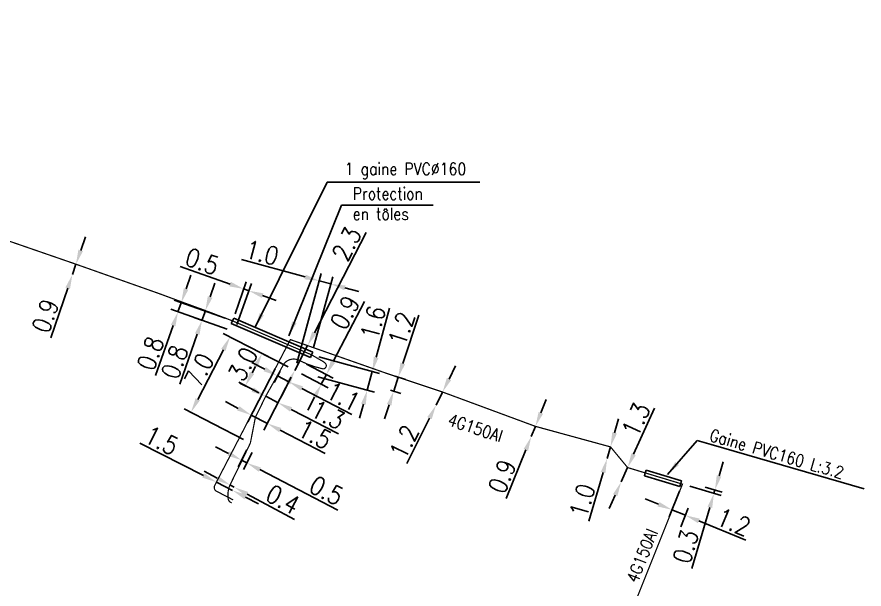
# Model space of a CAD drawing. Header units: millimetres. Extents: x 80993 to 81985, y 144000 to 145002.
# Drawn here: x 81214.1 to 81283.9, y 144517.6 to 144564.8 of the extents above; entities that cross this region are included whole.
import ezdxf

# ---------------------------------------------------------------- set-up
doc = ezdxf.new("R2010")
doc.units = ezdxf.units.MM
doc.header["$PDMODE"] = 34
doc.linetypes.add('B_ST_AL', pattern=[2000, 1000, 1000])
doc.layers.get('Defpoints').update_dxf_attribs({"linetype": 'CONTINUOUS'})
for name, color, linetype in [('B_100', 3, 'CONTINUOUS'), ('B_400', 7, 'CONTINUOUS'), ('B_420', 7, 'CONTINUOUS')]:
    doc.layers.add(name, color=color, linetype=linetype)
doc.styles.get("Standard").update_dxf_attribs({"font": 'romans.shx', "width": 0.85})
doc.dimstyles.get("Standard").update_dxf_attribs({"dimtxt": 1.5, "dimasz": 1.2, "dimexe": 0.625, "dimexo": 0.625, "dimgap": 0.25, "dimtad": 1, "dimdec": 1, "dimzin": 0, "dimdsep": 46, "dimtxsty": 'Standard', "dimcen": -0.5, "dimadec": 0, "dimazin": 0, "dimtfac": 1, "dimtdec": 1, "dimtmove": 0, "dimatfit": 3, "dimfxl": 0, "dimtolj": 1, "dimtzin": 0, "dimarcsym": 0})

# ---------------------------------------------------------------- blocks, each defined once
blk = doc.blocks.new('*D205')
at = {"layer": 'B_100', "color": 0, "linetype": 'Continuous', "lineweight": -2, "transparency": 16777216}
for p, q in [((81230.578, 144526.735), (81229.519, 144527.299)), ((81231.637, 144526.17), (81231.991, 144525.982)), ((81233.05, 144525.417), (81236.962, 144523.333))]:
    blk.add_line(p, q, dxfattribs=at)
at = {"layer": 'B_100', "color": 0, "linetype": 'Continuous', "transparency": 16777216}
for points in [[(81230.672, 144526.911), (81230.484, 144526.558), (81231.637, 144526.17)], [(81233.144, 144525.594), (81232.956, 144525.241), (81231.991, 144525.982)]]:
    blk.add_solid(points, dxfattribs=at)
at = {"layer": 'Defpoints', "color": 0, "linetype": 'Continuous', "transparency": 16777216}
for p in [(81231.637, 144526.17), (81231.991, 144525.982), (81231.991, 144525.982)]:
    blk.add_point(p, dxfattribs=at)
at = {"layer": 'B_100', "color": 0, "linetype": 'Continuous', "transparency": 16777216, "insert": (81236.006, 144524.976), "char_height": 1.5, "attachment_point": 5, "rotation": 331.94871}
blk.add_mtext('\\A1;0.4', dxfattribs=at)
blk = doc.blocks.new('*D206')
at = {"layer": 'B_100', "color": 0, "linetype": 'Continuous', "lineweight": -2, "transparency": 16777216}
for p, q in [((81240.139, 144536.336), (81242.726, 144541.301)), ((81237.953, 144536.121), (81240.139, 144534.983)), ((81237.537, 144535.323), (81239.723, 144534.184)), ((81239.169, 144534.473), (81239.584, 144535.271)), ((81238.614, 144533.409), (81238.06, 144532.345))]:
    blk.add_line(p, q, dxfattribs=at)
at = {"layer": 'B_100', "color": 0, "linetype": 'Continuous', "transparency": 16777216}
for points in [[(81239.962, 144536.428), (81240.316, 144536.243), (81239.584, 144535.271)], [(81238.437, 144533.501), (81238.792, 144533.317), (81239.169, 144534.473)]]:
    blk.add_solid(points, dxfattribs=at)
at = {"layer": 'Defpoints', "color": 0, "linetype": 'Continuous', "transparency": 16777216}
for p in [(81237.399, 144536.41), (81236.983, 144535.612), (81239.169, 144534.473)]:
    blk.add_point(p, dxfattribs=at)
at = {"layer": 'B_100', "color": 0, "linetype": 'Continuous', "transparency": 16777216, "insert": (81241.121, 144540.384), "char_height": 1.5, "attachment_point": 5, "rotation": 62.47927}
blk.add_mtext('\\A1;0.9', dxfattribs=at)
blk = doc.blocks.new('*D207')
at = {"layer": 'B_100', "color": 0, "linetype": 'Continuous', "lineweight": -2, "transparency": 16777216}
for p, q in [((81234.5, 144535.715), (81233.436, 144536.268)), ((81235.763, 144535.542), (81235.277, 144534.606)), ((81235.565, 144535.161), (81236.497, 144534.677)), ((81236.695, 144535.057), (81236.208, 144534.122)), ((81237.561, 144534.123), (81241.686, 144531.978))]:
    blk.add_line(p, q, dxfattribs=at)
at = {"layer": 'B_100', "color": 0, "linetype": 'Continuous', "transparency": 16777216}
for points in [[(81234.593, 144535.892), (81234.408, 144535.537), (81235.565, 144535.161)], [(81237.653, 144534.3), (81237.469, 144533.945), (81236.497, 144534.677)]]:
    blk.add_solid(points, dxfattribs=at)
at = {"layer": 'Defpoints', "color": 0, "linetype": 'Continuous', "transparency": 16777216}
for p in [(81236.051, 144536.096), (81236.983, 144535.612), (81236.497, 144534.677)]:
    blk.add_point(p, dxfattribs=at)
at = {"layer": 'B_100', "color": 0, "linetype": 'Continuous', "transparency": 16777216, "insert": (81240.983, 144533.471), "char_height": 1.5, "attachment_point": 5, "rotation": 332.52603}
blk.add_mtext('\\A1;1.1', dxfattribs=at)
blk = doc.blocks.new('*D216')
at = {"layer": 'B_100', "color": 0, "linetype": 'Continuous', "lineweight": -2, "transparency": 16777216}
for p, q in [((81219.32, 144545.5), (81219.71, 144546.634)), ((81218.93, 144544.365), (81218.638, 144543.516)), ((81218.248, 144542.381), (81216.846, 144538.305))]:
    blk.add_line(p, q, dxfattribs=at)
at = {"layer": 'B_100', "color": 0, "linetype": 'Continuous', "transparency": 16777216}
for points in [[(81219.131, 144545.565), (81219.509, 144545.434), (81218.93, 144544.365)], [(81218.059, 144542.446), (81218.437, 144542.316), (81218.638, 144543.516)]]:
    blk.add_solid(points, dxfattribs=at)
at = {"layer": 'Defpoints', "color": 0, "linetype": 'Continuous', "transparency": 16777216}
for p in [(81218.93, 144544.365), (81218.638, 144543.516), (81218.638, 144543.516)]:
    blk.add_point(p, dxfattribs=at)
at = {"layer": 'B_100', "color": 0, "linetype": 'Continuous', "transparency": 16777216, "insert": (81216.406, 144540.101), "char_height": 1.5, "attachment_point": 5, "rotation": 71.0279}
blk.add_mtext('\\A1;0.9', dxfattribs=at)
blk = doc.blocks.new('*D217')
at = {"layer": 'B_100', "color": 0, "linetype": 'Continuous', "lineweight": -2, "transparency": 16777216}
for p, q in [((81229.998, 144541.664), (81230.393, 144542.797)), ((81229.571, 144540.542), (81229.013, 144540.737)), ((81229.603, 144540.531), (81229.326, 144539.737)), ((81229.294, 144539.748), (81228.736, 144539.942)), ((81228.931, 144538.603), (81227.491, 144534.476))]:
    blk.add_line(p, q, dxfattribs=at)
at = {"layer": 'B_100', "color": 0, "linetype": 'Continuous', "transparency": 16777216}
for points in [[(81229.809, 144541.73), (81230.187, 144541.598), (81229.603, 144540.531)], [(81228.742, 144538.669), (81229.12, 144538.538), (81229.326, 144539.737)]]:
    blk.add_solid(points, dxfattribs=at)
at = {"layer": 'Defpoints', "color": 0, "linetype": 'Continuous', "transparency": 16777216}
for p in [(81230.162, 144540.336), (81229.326, 144539.737), (81229.885, 144539.542)]:
    blk.add_point(p, dxfattribs=at)
at = {"layer": 'B_100', "color": 0, "linetype": 'Continuous', "transparency": 16777216, "insert": (81227.069, 144536.302), "char_height": 1.5, "attachment_point": 5, "rotation": 70.7761}
blk.add_mtext('\\A1;0.8', dxfattribs=at)
blk = doc.blocks.new('*D668')
at = {"layer": 'B_400', "color": 0, "linetype": 'Continuous', "lineweight": -2, "transparency": 16777216}
for p, q in [((81228.014, 144542.325), (81228.414, 144543.456)), ((81231.252, 144539.907), (81227.024, 144541.402)), ((81227.614, 144541.193), (81227.347, 144540.439)), ((81231.41, 144539.002), (81226.758, 144540.648)), ((81226.947, 144539.308), (81225.489, 144535.186))]:
    blk.add_line(p, q, dxfattribs=at)
at = {"layer": 'B_400', "color": 0, "linetype": 'Continuous', "transparency": 16777216}
for points in [[(81227.825, 144542.391), (81228.202, 144542.258), (81227.614, 144541.193)], [(81226.758, 144539.374), (81227.135, 144539.241), (81227.347, 144540.439)]]:
    blk.add_solid(points, dxfattribs=at)
at = {"layer": 'Defpoints', "color": 0, "linetype": 'Continuous', "transparency": 16777216}
for p in [(81227.347, 144540.439), (81231.841, 144539.698), (81231.999, 144538.794)]:
    blk.add_point(p, dxfattribs=at)
at = {"layer": 'B_400', "color": 0, "linetype": 'Continuous', "transparency": 16777216, "insert": (81225.075, 144537.015), "char_height": 1.5, "attachment_point": 5, "rotation": 70.52462}
blk.add_mtext('\\A1;0.8', dxfattribs=at)
blk = doc.blocks.new('*D669')
at = {"layer": 'B_400', "color": 0, "linetype": 'Continuous', "lineweight": -2, "transparency": 16777216}
for p, q in [((81231.64, 144542.728), (81227.519, 144544.185)), ((81232.05, 144540.287), (81232.98, 144542.917)), ((81232.207, 144539.383), (81233.404, 144542.767)), ((81233.196, 144542.178), (81232.771, 144542.328)), ((81234.327, 144541.778), (81235.458, 144541.378))]:
    blk.add_line(p, q, dxfattribs=at)
at = {"layer": 'B_400', "color": 0, "linetype": 'Continuous', "transparency": 16777216}
for points in [[(81231.707, 144542.917), (81231.573, 144542.539), (81232.771, 144542.328)], [(81234.394, 144541.966), (81234.26, 144541.589), (81233.196, 144542.178)]]:
    blk.add_solid(points, dxfattribs=at)
at = {"layer": 'Defpoints', "color": 0, "linetype": 'Continuous', "transparency": 16777216}
for p in [(81233.196, 144542.178), (81231.841, 144539.698), (81231.999, 144538.794)]:
    blk.add_point(p, dxfattribs=at)
at = {"layer": 'B_400', "color": 0, "linetype": 'Continuous', "transparency": 16777216, "insert": (81229.347, 144544.6), "char_height": 1.5, "attachment_point": 5, "rotation": 340.52462}
blk.add_mtext('\\A1;0.5', dxfattribs=at)
blk = doc.blocks.new('*D670')
at = {"layer": 'B_400', "color": 0, "linetype": 'Continuous', "lineweight": -2, "transparency": 16777216}
for p, q in [((81237.833, 144543.313), (81232.576, 144544.742)), ((81237.147, 144536.215), (81239.155, 144543.601)), ((81238.532, 144537.497), (81240.12, 144543.339)), ((81239.956, 144542.736), (81238.991, 144542.998)), ((81241.114, 144542.421), (81242.272, 144542.106))]:
    blk.add_line(p, q, dxfattribs=at)
at = {"layer": 'B_400', "color": 0, "linetype": 'Continuous', "transparency": 16777216}
for points in [[(81237.885, 144543.506), (81237.78, 144543.12), (81238.991, 144542.998)], [(81241.166, 144542.614), (81241.061, 144542.228), (81239.956, 144542.736)]]:
    blk.add_solid(points, dxfattribs=at)
at = {"layer": 'Defpoints', "color": 0, "linetype": 'Continuous', "transparency": 16777216}
for p in [(81238.991, 144542.998), (81238.368, 144536.894), (81236.983, 144535.612)]:
    blk.add_point(p, dxfattribs=at)
at = {"layer": 'B_400', "color": 0, "linetype": 'Continuous', "transparency": 16777216, "insert": (81234.281, 144545.315), "char_height": 1.5, "attachment_point": 5, "rotation": 344.79214}
blk.add_mtext('\\A1;1.0', dxfattribs=at)
blk = doc.blocks.new('*D671')
at = {"layer": 'B_400', "color": 0, "linetype": 'Continuous', "lineweight": -2, "transparency": 16777216}
for p, q in [((81243.692, 144536.69), (81244.791, 144540.732)), ((81238.971, 144536.73), (81243.98, 144535.368)), ((81242.958, 144533.988), (81243.377, 144535.532)), ((81238.893, 144535.093), (81243.561, 144533.824)), ((81242.643, 144532.83), (81242.328, 144531.672))]:
    blk.add_line(p, q, dxfattribs=at)
at = {"layer": 'B_400', "color": 0, "linetype": 'Continuous', "transparency": 16777216}
for points in [[(81243.499, 144536.742), (81243.885, 144536.637), (81243.377, 144535.532)], [(81242.45, 144532.882), (81242.836, 144532.777), (81242.958, 144533.988)]]:
    blk.add_solid(points, dxfattribs=at)
at = {"layer": 'Defpoints', "color": 0, "linetype": 'Continuous', "transparency": 16777216}
for p in [(81238.368, 144536.894), (81238.29, 144535.257), (81242.958, 144533.988)]:
    blk.add_point(p, dxfattribs=at)
at = {"layer": 'B_400', "color": 0, "linetype": 'Continuous', "transparency": 16777216, "insert": (81243.434, 144539.552), "char_height": 1.5, "attachment_point": 5, "rotation": 74.79214}
blk.add_mtext('\\A1;1.6', dxfattribs=at)
blk = doc.blocks.new('*D763')
at = {"layer": 'B_100', "color": 0, "linetype": 'Continuous', "lineweight": -2, "transparency": 16777216}
for p, q in [((81268.723, 144525.656), (81267.854, 144523.543)), ((81266.982, 144524.577), (81265.872, 144525.033)), ((81268.092, 144524.121), (81269.202, 144523.664)), ((81268.814, 144522.722), (81269.439, 144524.243)), ((81270.311, 144523.208), (81274.186, 144521.616))]:
    blk.add_line(p, q, dxfattribs=at)
at = {"layer": 'B_100', "color": 0, "linetype": 'Continuous', "transparency": 16777216}
for points in [[(81267.058, 144524.762), (81266.906, 144524.392), (81268.092, 144524.121)], [(81270.387, 144523.393), (81270.235, 144523.023), (81269.202, 144523.664)]]:
    blk.add_solid(points, dxfattribs=at)
at = {"layer": 'Defpoints', "color": 0, "linetype": 'Continuous', "transparency": 16777216}
for p in [(81268.96, 144526.234), (81269.202, 144523.664), (81268.576, 144522.144)]:
    blk.add_point(p, dxfattribs=at)
at = {"layer": 'B_100', "color": 0, "linetype": 'Continuous', "transparency": 16777216, "insert": (81273.184, 144523.109), "char_height": 1.5, "attachment_point": 5, "rotation": 337.65634}
blk.add_mtext('\\A1;1.2', dxfattribs=at)
blk = doc.blocks.new('*D764')
at = {"layer": 'B_100', "color": 0, "linetype": 'Continuous', "lineweight": -2, "transparency": 16777216}
for p, q in [((81264.93, 144528.693), (81266.653, 144532.512)), ((81263.901, 144526.415), (81264.436, 144527.6)), ((81263.408, 144525.321), (81262.914, 144524.227))]:
    blk.add_line(p, q, dxfattribs=at)
at = {"layer": 'B_100', "color": 0, "linetype": 'Continuous', "transparency": 16777216}
for points in [[(81264.748, 144528.776), (81265.112, 144528.611), (81264.436, 144527.6)], [(81263.225, 144525.403), (81263.59, 144525.239), (81263.901, 144526.415)]]:
    blk.add_solid(points, dxfattribs=at)
at = {"layer": 'Defpoints', "color": 0, "linetype": 'Continuous', "transparency": 16777216}
for p in [(81264.436, 144527.6), (81263.901, 144526.415), (81263.901, 144526.415)]:
    blk.add_point(p, dxfattribs=at)
at = {"layer": 'B_100', "color": 0, "linetype": 'Continuous', "transparency": 16777216, "insert": (81265.127, 144531.561), "char_height": 1.5, "attachment_point": 5, "rotation": 65.70777}
blk.add_mtext('\\A1;1.3', dxfattribs=at)
blk = doc.blocks.new('*D765')
at = {"layer": 'B_100', "color": 0, "linetype": 'Continuous', "lineweight": -2, "transparency": 16777216}
for p, q in [((81263.361, 144530.457), (81263.696, 144531.61)), ((81263.025, 144529.305), (81262.746, 144528.345)), ((81262.411, 144527.193), (81261.241, 144523.17))]:
    blk.add_line(p, q, dxfattribs=at)
at = {"layer": 'B_100', "color": 0, "linetype": 'Continuous', "transparency": 16777216}
for points in [[(81263.168, 144530.513), (81263.553, 144530.402), (81263.025, 144529.305)], [(81262.219, 144527.249), (81262.603, 144527.137), (81262.746, 144528.345)]]:
    blk.add_solid(points, dxfattribs=at)
at = {"layer": 'Defpoints', "color": 0, "linetype": 'Continuous', "transparency": 16777216}
for p in [(81263.025, 144529.305), (81262.746, 144528.345), (81262.746, 144528.345)]:
    blk.add_point(p, dxfattribs=at)
at = {"layer": 'B_100', "color": 0, "linetype": 'Continuous', "transparency": 16777216, "insert": (81260.698, 144524.885), "char_height": 1.5, "attachment_point": 5, "rotation": 73.77977}
blk.add_mtext('\\A1;1.0', dxfattribs=at)
blk = doc.blocks.new('*D766')
at = {"layer": 'B_100', "color": 0, "linetype": 'Continuous', "lineweight": -2, "transparency": 16777216}
for p, q in [((81257.279, 144532.111), (81257.729, 144533.224)), ((81256.829, 144530.999), (81256.492, 144530.164)), ((81256.042, 144529.052), (81254.426, 144525.056))]:
    blk.add_line(p, q, dxfattribs=at)
at = {"layer": 'B_100', "color": 0, "linetype": 'Continuous', "transparency": 16777216}
for points in [[(81257.094, 144532.186), (81257.465, 144532.036), (81256.829, 144530.999)], [(81255.857, 144529.127), (81256.227, 144528.977), (81256.492, 144530.164)]]:
    blk.add_solid(points, dxfattribs=at)
at = {"layer": 'Defpoints', "color": 0, "linetype": 'Continuous', "transparency": 16777216}
for p in [(81256.829, 144530.999), (81256.492, 144530.164), (81256.492, 144530.164)]:
    blk.add_point(p, dxfattribs=at)
at = {"layer": 'B_100', "color": 0, "linetype": 'Continuous', "transparency": 16777216, "insert": (81254.082, 144526.872), "char_height": 1.5, "attachment_point": 5, "rotation": 67.9827}
blk.add_mtext('\\A1;0.9', dxfattribs=at)
blk = doc.blocks.new('*D767')
at = {"layer": 'B_100', "color": 0, "linetype": 'Continuous', "lineweight": -2, "transparency": 16777216}
for p, q in [((81271.979, 144526.913), (81272.317, 144528.064)), ((81269.56, 144526.059), (81272.157, 144525.297)), ((81270.833, 144525.998), (81272.241, 144525.585)), ((81271.642, 144525.761), (81271.557, 144525.473)), ((81271.22, 144524.322), (81269.743, 144519.285))]:
    blk.add_line(p, q, dxfattribs=at)
at = {"layer": 'B_100', "color": 0, "linetype": 'Continuous', "transparency": 16777216}
for points in [[(81271.787, 144526.969), (81272.171, 144526.856), (81271.642, 144525.761)], [(81271.028, 144524.378), (81271.412, 144524.265), (81271.557, 144525.473)]]:
    blk.add_solid(points, dxfattribs=at)
at = {"layer": 'Defpoints', "color": 0, "linetype": 'Continuous', "transparency": 16777216}
for p in [(81268.96, 144526.234), (81270.233, 144526.174), (81271.642, 144525.761)]:
    blk.add_point(p, dxfattribs=at)
at = {"layer": 'B_100', "color": 0, "linetype": 'Continuous', "transparency": 16777216, "insert": (81269.23, 144521.088), "char_height": 1.5, "attachment_point": 5, "rotation": 73.66159}
blk.add_mtext('\\A1;0.3', dxfattribs=at)
blk = doc.blocks.new('*D768')
at = {"layer": 'B_100', "color": 0, "linetype": 'Continuous', "lineweight": -2, "transparency": 16777216}
for p, q in [((81249.706, 144534.903), (81250.242, 144535.977)), ((81249.17, 144533.829), (81248.634, 144532.755)), ((81248.098, 144531.682), (81246.228, 144527.933))]:
    blk.add_line(p, q, dxfattribs=at)
at = {"layer": 'B_100', "color": 0, "linetype": 'Continuous', "transparency": 16777216}
for points in [[(81249.527, 144534.992), (81249.885, 144534.814), (81249.17, 144533.829)], [(81247.919, 144531.771), (81248.277, 144531.592), (81248.634, 144532.755)]]:
    blk.add_solid(points, dxfattribs=at)
at = {"layer": 'Defpoints', "color": 0, "linetype": 'Continuous', "transparency": 16777216}
for p in [(81249.17, 144533.829), (81248.634, 144532.755), (81248.634, 144532.755)]:
    blk.add_point(p, dxfattribs=at)
at = {"layer": 'B_100', "color": 0, "linetype": 'Continuous', "transparency": 16777216, "insert": (81246, 144529.717), "char_height": 1.5, "attachment_point": 5, "rotation": 63.47665}
blk.add_mtext('\\A1;1.2', dxfattribs=at)
blk = doc.blocks.new('*D769')
at = {"layer": 'B_100', "color": 0, "linetype": 'Continuous', "lineweight": -2, "transparency": 16777216}
for p, q in [((81245.89, 144536.188), (81247.203, 144540.166)), ((81245.138, 144533.909), (81245.514, 144535.048)), ((81245.258, 144535.133), (81246.108, 144534.852)), ((81244.882, 144533.993), (81245.732, 144533.713)), ((81244.762, 144532.769), (81244.387, 144531.629))]:
    blk.add_line(p, q, dxfattribs=at)
at = {"layer": 'B_100', "color": 0, "linetype": 'Continuous', "transparency": 16777216}
for points in [[(81245.7, 144536.25), (81246.08, 144536.125), (81245.514, 144535.048)], [(81244.573, 144532.832), (81244.952, 144532.706), (81245.138, 144533.909)]]:
    blk.add_solid(points, dxfattribs=at)
at = {"layer": 'Defpoints', "color": 0, "linetype": 'Continuous', "transparency": 16777216}
for p in [(81244.664, 144535.329), (81244.288, 144534.189), (81245.138, 144533.909)]:
    blk.add_point(p, dxfattribs=at)
at = {"layer": 'B_100', "color": 0, "linetype": 'Continuous', "transparency": 16777216, "insert": (81245.785, 144539.06), "char_height": 1.5, "attachment_point": 5, "rotation": 71.74378}
blk.add_mtext('\\A1;1.2', dxfattribs=at)
blk = doc.blocks.new('*D770')
at = {"layer": 'B_420', "color": 0, "linetype": 'Continuous', "lineweight": -2, "transparency": 16777216}
for p, q in [((81238.594, 144538.719), (81242.878, 144546.985)), ((81236.983, 144535.612), (81238.041, 144537.654)), ((81236.431, 144534.547), (81235.879, 144533.481))]:
    blk.add_line(p, q, dxfattribs=at)
at = {"layer": 'B_420', "color": 0, "linetype": 'Continuous', "transparency": 16777216}
for points in [[(81238.416, 144538.811), (81238.771, 144538.627), (81238.041, 144537.654)], [(81236.253, 144534.639), (81236.608, 144534.455), (81236.983, 144535.612)]]:
    blk.add_solid(points, dxfattribs=at)
at = {"layer": 'Defpoints', "color": 0, "linetype": 'Continuous', "transparency": 16777216}
for p in [(81238.041, 144537.654), (81236.983, 144535.612), (81236.983, 144535.612)]:
    blk.add_point(p, dxfattribs=at)
at = {"layer": 'B_420', "color": 0, "linetype": 'Continuous', "transparency": 16777216, "insert": (81241.261, 144546.038), "char_height": 1.5, "attachment_point": 5, "rotation": 62.60078}
blk.add_mtext('\\A1;2.3', dxfattribs=at)
blk = doc.blocks.new('*D771')
at = {"layer": 'B_420', "color": 0, "linetype": 'Continuous', "lineweight": -2, "transparency": 16777216}
for p, q in [((81235.364, 144535.747), (81233.097, 144531.375)), ((81236.695, 144535.057), (81234.429, 144530.685)), ((81232.32, 144532.482), (81231.254, 144533.035)), ((81233.385, 144531.93), (81234.717, 144531.24)), ((81235.782, 144530.688), (81239.501, 144528.76))]:
    blk.add_line(p, q, dxfattribs=at)
at = {"layer": 'B_420', "color": 0, "linetype": 'Continuous', "transparency": 16777216}
for points in [[(81232.412, 144532.66), (81232.228, 144532.305), (81233.385, 144531.93)], [(81235.874, 144530.865), (81235.69, 144530.51), (81234.717, 144531.24)]]:
    blk.add_solid(points, dxfattribs=at)
at = {"layer": 'Defpoints', "color": 0, "linetype": 'Continuous', "transparency": 16777216}
for p in [(81235.651, 144536.302), (81236.983, 144535.612), (81234.717, 144531.24)]:
    blk.add_point(p, dxfattribs=at)
at = {"layer": 'B_420', "color": 0, "linetype": 'Continuous', "transparency": 16777216, "insert": (81238.635, 144530.335), "char_height": 1.5, "attachment_point": 5, "rotation": 332.60078}
blk.add_mtext('\\A1;1.5', dxfattribs=at)
blk = doc.blocks.new('*D772')
at = {"layer": 'B_100', "color": 0, "linetype": 'Continuous', "lineweight": -2, "transparency": 16777216}
for p, q in [((81229.449, 144526.945), (81224.211, 144529.623)), ((81231.853, 144525.715), (81230.518, 144526.398)), ((81232.922, 144525.169), (81233.99, 144524.623))]:
    blk.add_line(p, q, dxfattribs=at)
at = {"layer": 'B_100', "color": 0, "linetype": 'Continuous', "transparency": 16777216}
for points in [[(81229.54, 144527.123), (81229.358, 144526.766), (81230.518, 144526.398)], [(81233.013, 144525.347), (81232.831, 144524.991), (81231.853, 144525.715)]]:
    blk.add_solid(points, dxfattribs=at)
at = {"layer": 'Defpoints', "color": 0, "linetype": 'Continuous', "transparency": 16777216}
for p in [(81230.518, 144526.398), (81231.853, 144525.715), (81231.853, 144525.715)]:
    blk.add_point(p, dxfattribs=at)
at = {"layer": 'B_100', "color": 0, "linetype": 'Continuous', "transparency": 16777216, "insert": (81225.997, 144529.833), "char_height": 1.5, "attachment_point": 5, "rotation": 332.91802}
blk.add_mtext('\\A1;1.5', dxfattribs=at)
blk = doc.blocks.new('*D775')
at = {"layer": 'B_100', "color": 0, "linetype": 'Continuous', "lineweight": -2, "transparency": 16777216}
for p, q in [((81233.513, 144534.024), (81232.446, 144534.573)), ((81234.58, 144533.475), (81235.603, 144532.948)), ((81234.295, 144532.921), (81234.294, 144532.919)), ((81236.67, 144532.399), (81240.582, 144530.385))]:
    blk.add_line(p, q, dxfattribs=at)
at = {"layer": 'B_100', "color": 0, "linetype": 'Continuous', "transparency": 16777216}
for points in [[(81233.605, 144534.202), (81233.422, 144533.846), (81234.58, 144533.475)], [(81236.762, 144532.577), (81236.579, 144532.221), (81235.603, 144532.948)]]:
    blk.add_solid(points, dxfattribs=at)
at = {"layer": 'Defpoints', "color": 0, "linetype": 'Continuous', "transparency": 16777216}
for p in [(81234.581, 144533.477), (81235.603, 144532.948), (81235.603, 144532.948)]:
    blk.add_point(p, dxfattribs=at)
at = {"layer": 'B_100', "color": 0, "linetype": 'Continuous', "transparency": 16777216, "insert": (81239.711, 144531.958), "char_height": 1.5, "attachment_point": 5, "rotation": 332.75902}
blk.add_mtext('\\A1;1.3', dxfattribs=at)
blk = doc.blocks.new('*D776')
at = {"layer": 'B_100', "color": 0, "linetype": 'Continuous', "lineweight": -2, "transparency": 16777216}
for p, q in [((81236.428, 144535.899), (81233.732, 144537.294)), ((81233.46, 144535.408), (81233.735, 144535.941)), ((81234.026, 144533.764), (81232.353, 144534.63))]:
    blk.add_line(p, q, dxfattribs=at)
at = {"layer": 'B_100', "color": 0, "linetype": 'Continuous', "transparency": 16777216}
for points in [[(81233.558, 144536.033), (81233.913, 144535.849), (81234.287, 144537.007)], [(81233.282, 144535.5), (81233.637, 144535.316), (81232.908, 144534.342)]]:
    blk.add_solid(points, dxfattribs=at)
at = {"layer": 'Defpoints', "color": 0, "linetype": 'Continuous', "transparency": 16777216}
for p in [(81234.287, 144537.007), (81236.983, 144535.612), (81234.581, 144533.477)]:
    blk.add_point(p, dxfattribs=at)
at = {"layer": 'B_100', "color": 0, "linetype": 'Continuous', "transparency": 16777216, "insert": (81232.709, 144536.134), "char_height": 1.5, "attachment_point": 5, "rotation": 62.64418}
blk.add_mtext('\\A1;3.0', dxfattribs=at)
blk = doc.blocks.new('*D777')
at = {"layer": 'B_100', "color": 0, "linetype": 'Continuous', "lineweight": -2, "transparency": 16777216}
for p, q in [((81236.428, 144535.899), (81231.085, 144538.664)), ((81228.975, 144533.225), (81231.088, 144537.311)), ((81232.762, 144529.914), (81227.868, 144532.446))]:
    blk.add_line(p, q, dxfattribs=at)
at = {"layer": 'B_100', "color": 0, "linetype": 'Continuous', "transparency": 16777216}
for points in [[(81230.911, 144537.402), (81231.266, 144537.219), (81231.64, 144538.376)], [(81228.797, 144533.317), (81229.152, 144533.133), (81228.423, 144532.159)]]:
    blk.add_solid(points, dxfattribs=at)
at = {"layer": 'Defpoints', "color": 0, "linetype": 'Continuous', "transparency": 16777216}
for p in [(81231.64, 144538.376), (81236.983, 144535.612), (81233.318, 144529.627)]:
    blk.add_point(p, dxfattribs=at)
at = {"layer": 'B_100', "color": 0, "linetype": 'Continuous', "transparency": 16777216, "insert": (81229.093, 144535.631), "char_height": 1.5, "attachment_point": 5, "rotation": 62.64418}
blk.add_mtext('\\A1;7.0', dxfattribs=at)
blk = doc.blocks.new('*D778')
at = {"layer": 'B_100', "color": 0, "linetype": 'Continuous', "lineweight": -2, "transparency": 16777216}
for p, q in [((81231.52, 144528.766), (81230.454, 144529.319)), ((81233.03, 144529.072), (81232.298, 144527.659)), ((81233.474, 144528.842), (81232.742, 144527.429)), ((81232.585, 144528.214), (81233.029, 144527.984)), ((81234.095, 144527.432), (81240.542, 144524.09))]:
    blk.add_line(p, q, dxfattribs=at)
at = {"layer": 'B_100', "color": 0, "linetype": 'Continuous', "transparency": 16777216}
for points in [[(81231.612, 144528.944), (81231.428, 144528.589), (81232.585, 144528.214)], [(81234.187, 144527.609), (81234.002, 144527.254), (81233.029, 144527.984)]]:
    blk.add_solid(points, dxfattribs=at)
at = {"layer": 'Defpoints', "color": 0, "linetype": 'Continuous', "transparency": 16777216}
for p in [(81233.318, 144529.627), (81233.762, 144529.397), (81233.029, 144527.984)]:
    blk.add_point(p, dxfattribs=at)
at = {"layer": 'B_100', "color": 0, "linetype": 'Continuous', "transparency": 16777216, "insert": (81239.595, 144525.707), "char_height": 1.5, "attachment_point": 5, "rotation": 332.60078}
blk.add_mtext('\\A1;0.5', dxfattribs=at)

msp = doc.modelspace()

# ---------------------------------------------------------------- linework, layer by layer
at = {"layer": 'B_100', "linetype": 'B_ST_AL', "const_width": 0.1, "flags": 128}
for points in [[(81139.67, 144564.352), (81139.693, 144564.522), (81139.829, 144564.658), (81139.969, 144564.701), (81146.034, 144563.875), (81149.507, 144563.094), (81160.09, 144561.307), (81160.434, 144561.209), (81165.501, 144559.982), (81166.317, 144559.731), (81170.893, 144558.877), (81179.472, 144557.221), (81184.023, 144556.454), (81185.882, 144556.023), (81186.589, 144555.863), (81191.217, 144554.064), (81192.676, 144553.533), (81192.676, 144553.533), (81201.084, 144550.523), (81205.691, 144548.989), (81212.298, 144546.657), (81212.298, 144546.657), (81218.931, 144544.367), (81225.761, 144541.955), (81230.162, 144540.336), (81231.841, 144539.698), (81238.368, 144536.894), (81238.368, 144536.894), (81239.078, 144536.48), (81239.078, 144536.48), (81239.078, 144536.48, -0.081973), (81239.512, 144536.189, -0.630468), (81239.316, 144535.738, -0.065503), (81237.399, 144536.41, 0.399068), (81236.051, 144536.096), (81234.581, 144533.477), (81234.581, 144533.477), (81233.732, 144531.743), (81233.732, 144531.743), (81233.732, 144531.743), (81233.318, 144529.627), (81233.318, 144529.627), (81232.644, 144528.216), (81231.637, 144526.17, 0.137281), (81231.487, 144525.016, 0.286062), (81231.781, 144524.7, 0.286062)], [(81247.501, 144475.198), (81248.157, 144478.077), (81249.946, 144482.9), (81251.959, 144487.482), (81253.616, 144491.475), (81255.393, 144495.756), (81257.316, 144500.133), (81261.001, 144507.781), (81262.699, 144511.044), (81264.926, 144516.15), (81268.96, 144526.234), (81264.436, 144527.6), (81263.025, 144529.305), (81256.829, 144530.999), (81249.17, 144533.829), (81244.664, 144535.329), (81238.041, 144537.654), (81238.041, 144537.654), (81236.616, 144538.151), (81235.651, 144536.302), (81230.518, 144526.398), (81230.375, 144526.115, 0.410852), (81230.527, 144525.647), (81231.899, 144524.936)]]:
    msp.add_lwpolyline(points, format="xyb", dxfattribs=at)
at = {"layer": 'B_400', "color": 7}
for p, q in [((81231.743, 144539.469), (81231.841, 144539.698)), ((81238.269, 144536.664), (81231.743, 144539.469)), ((81231.94, 144539.928), (81231.841, 144539.698)), ((81238.466, 144537.123), (81231.94, 144539.928)), ((81238.269, 144536.664), (81238.368, 144536.894)), ((81238.466, 144537.123), (81238.368, 144536.894)), ((81265.825, 144526.919), (81265.897, 144527.159)), ((81268.741, 144526.04), (81265.825, 144526.919)), ((81265.969, 144527.398), (81265.897, 144527.159)), ((81268.885, 144526.518), (81265.969, 144527.398)), ((81268.741, 144526.04), (81268.813, 144526.279)), ((81268.885, 144526.518), (81268.813, 144526.279))]:
    msp.add_line(p, q, dxfattribs=at)

# ---------------------------------------------------------------- texts
at = {"layer": 'B_100', "linetype": 'Continuous', "width": 0.85}
for rotation, p in [(341.75017, (81249.52, 144531.118)), (68.19344, (81265.227, 144518.012))]:
    msp.add_text('4G150Al', height=1, rotation=rotation, dxfattribs=at).set_placement(p)
at = {"layer": 'B_400', "linetype": 'Continuous', "insert": (81241.103, 144551.389), "char_height": 1, "attachment_point": 7}
msp.add_mtext('1 gaine PVC%%C160', dxfattribs=at)
at = {"layer": 'B_400', "linetype": 'Continuous', "insert": (81271.104, 144529.836), "char_height": 1, "attachment_point": 7, "rotation": 343.84622}
msp.add_mtext('\\A1;Gaine PVC160 L:3.2', dxfattribs=at)
at = {"layer": 'B_420', "linetype": 'Continuous', "insert": (81241.757, 144548.019), "char_height": 1, "attachment_point": 7}
msp.add_mtext('\\A1;Protection \\Pen tôles', dxfattribs=at)

# ---------------------------------------------------------------- dimensions: what is measured, and where the dimension line sits
at = {"layer": 'B_100', "linetype": 'Continuous'}
for p1, p2, picture, middle in [((81218.93, 144544.365), (81218.638, 144543.516), '*D216', (81216.406, 144540.101)), ((81231.637, 144526.17), (81231.991, 144525.982), '*D205', (81236.006, 144524.976))]:
    dim = msp.add_aligned_dim(p1=p1, p2=p2, distance=0, dimstyle='Standard', dxfattribs=at)
    dim.commit()
    dim.dimension.update_dxf_attribs({"geometry": picture, "text_midpoint": middle})
for base, p1, p2, angle, picture, middle, dimtype in [((81229.326, 144539.737), (81230.162, 144540.336), (81229.885, 144539.542), 250.7761, '*D217', (81228.013, 144535.973), 161), ((81239.169, 144534.473), (81237.399, 144536.41), (81236.983, 144535.612), 242.47927, '*D206', (81242.007, 144539.922), 161), ((81231.64, 144538.376), (81233.318, 144529.627), (81236.983, 144535.612), 242.64418, '*D777', (81229.982, 144535.171), 160), ((81234.287, 144537.007), (81234.581, 144533.477), (81236.983, 144535.612), 242.64418, '*D776', (81233.597, 144535.675), 160), ((81236.49656, 144534.67653), (81236.05142, 144536.09641), (81236.983, 144535.612), 332.52603, '*D207', (81240.5215, 144532.5836), 161), ((81233.029, 144527.984), (81233.318, 144529.627), (81233.762, 144529.397), 152.60078, '*D778', (81239.135, 144524.819), 160)]:
    dim = msp.add_linear_dim(base=base, p1=p1, p2=p2, angle=angle, dimstyle='Standard', dxfattribs=at)
    dim.commit()
    dim.dimension.update_dxf_attribs({"geometry": picture, "text_midpoint": middle, "dimtype": dimtype})
for base, p1, p2, angle, override, picture, middle in [((81245.138, 144533.909), (81244.664, 144535.329), (81244.288, 144534.189), 71.74378, {"dimatfit": 0}, '*D769', (81246.734, 144538.747)), ((81248.634, 144532.755), (81249.17, 144533.829), (81248.634, 144532.755), 63.47665, {"dimscale": 1, "dimlfac": 1, "dimlunit": 2, "dimatfit": 0}, '*D768', (81246.895, 144529.271)), ((81256.492, 144530.164), (81256.829, 144530.999), (81256.492, 144530.164), 67.9827, {"dimscale": 1, "dimlfac": 1, "dimlunit": 2, "dimatfit": 0}, '*D766', (81255.009, 144526.497)), ((81263.901, 144526.415), (81264.436, 144527.6), (81263.901, 144526.415), 65.70777, {"dimatfit": 0}, '*D764', (81266.038, 144531.149)), ((81231.853, 144525.715), (81230.518, 144526.398), (81231.853, 144525.715), 152.91802, {"dimatfit": 0}, '*D772', (81225.541, 144528.943)), ((81262.746, 144528.345), (81263.025, 144529.305), (81262.746, 144528.345), 73.77977, {"dimscale": 1, "dimlfac": 1, "dimlunit": 2, "dimatfit": 0}, '*D765', (81261.658, 144524.605)), ((81271.642, 144525.761), (81268.96, 144526.234), (81270.233, 144526.174), 253.66159, {"dimatfit": 0}, '*D767', (81270.189, 144520.807)), ((81269.202, 144523.664), (81268.96, 144526.234), (81268.576, 144522.144), 157.65634, {"dimatfit": 0}, '*D763', (81272.804, 144522.184))]:
    dim = msp.add_linear_dim(base=base, p1=p1, p2=p2, angle=angle, dimstyle='Standard', override=override, dxfattribs=at)
    dim.commit()
    dim.dimension.update_dxf_attribs({"geometry": picture, "text_midpoint": middle, "dimtype": 160})
dim = msp.add_linear_dim(base=(81235.603, 144532.948), p1=(81234.581, 144533.477), p2=(81235.603, 144532.948), angle=152.75902, text='1.3', dimstyle='Standard', dxfattribs=at)
dim.commit()
dim.dimension.update_dxf_attribs({"geometry": '*D775', "text_midpoint": (81239.253, 144531.069), "dimtype": 160})
at = {"layer": 'B_400', "linetype": 'Continuous'}
for base, p1, p2, angle, picture, middle in [((81238.991, 144542.998), (81238.368, 144536.894), (81236.983, 144535.612), 344.79214, '*D670', (81234.018, 144544.35)), ((81233.1957, 144542.1779), (81231.8415, 144539.6983), (81231.999, 144538.794), 160.52462, '*D669', (81229.0137, 144543.6568)), ((81227.347, 144540.439), (81231.841, 144539.698), (81231.999, 144538.794), 70.52462, '*D668', (81226.018, 144536.681)), ((81242.958, 144533.988), (81238.368, 144536.894), (81238.29, 144535.257), 74.79214, '*D671', (81244.399, 144539.29))]:
    dim = msp.add_linear_dim(base=base, p1=p1, p2=p2, angle=angle, dimstyle='Standard', dxfattribs=at)
    dim.commit()
    dim.dimension.update_dxf_attribs({"geometry": picture, "text_midpoint": middle, "dimtype": 160})
at = {"layer": 'B_420', "linetype": 'Continuous'}
for base, p1, angle, picture, middle in [((81236.983, 144535.612), (81238.041, 144537.654), 62.60078, '*D770', (81242.149, 144545.578)), ((81234.717, 144531.24), (81235.651, 144536.302), 152.60078, '*D771', (81238.175, 144529.448))]:
    dim = msp.add_linear_dim(base=base, p1=p1, p2=(81236.983, 144535.612), angle=angle, dimstyle='Standard', override={"dimatfit": 0}, dxfattribs=at)
    dim.commit()
    dim.dimension.update_dxf_attribs({"geometry": picture, "text_midpoint": middle, "dimtype": 160})

# ---------------------------------------------------------------- leaders
at = {"layer": 'B_400', "linetype": 'Continuous', "annotation_type": 0, "has_hookline": 1, "hookline_direction": 0, "text_width": 11.131}
msp.add_leader([(81233.721, 144539.163), (81239.653, 144551.139), (81240.853, 144551.139)], dimstyle='Standard', override={"dimfxl": 1.25}, dxfattribs=at)
at = {"layer": 'B_400', "linetype": 'Continuous', "annotation_type": 0, "has_hookline": 1, "hookline_direction": 0, "text_width": 12.871, "horizontal_direction": (0.960518, -0.278216, 0)}
msp.add_leader([(81267.725, 144527.03), (81270.183, 144529.825), (81271.336, 144529.491)], dimstyle='Standard', override={"dimgap": 0.25, "dimtad": 1, "dimfxl": 1.25}, dxfattribs=at)
at = {"layer": 'B_420', "linetype": 'Continuous', "annotation_type": 0, "has_hookline": 1, "hookline_direction": 0, "text_width": 6.112}
msp.add_leader([(81236.494, 144538.459), (81240.837, 144549.248), (81242.037, 144549.248)], dimstyle='Standard', override={"dimgap": 0.25, "dimtad": 1, "dimfxl": 1.25}, dxfattribs=at)

doc.saveas('drawing.dxf')
